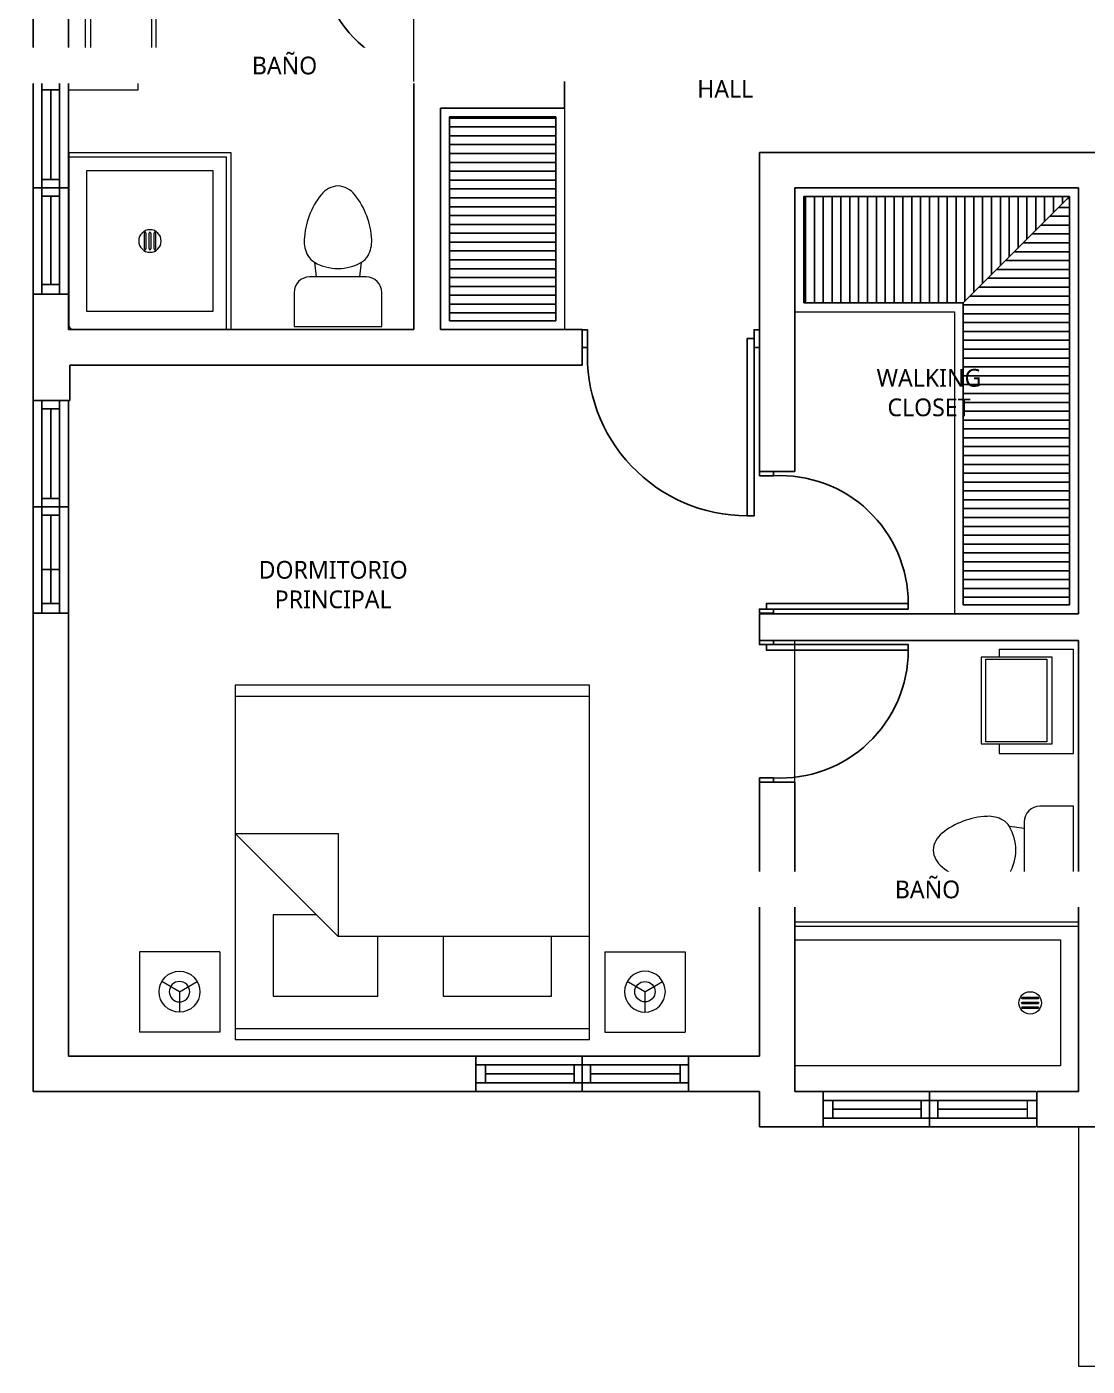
# Model space of a CAD drawing. Header units: feet. Extents: x 317 to 512, y -141 to 162.
# Drawn here: x 456.55 to 462.54, y 60.21 to 67.77 of the extents above; entities that cross this region are included whole.
import ezdxf

# ---------------------------------------------------------------- set-up
doc = ezdxf.new("R2010")
doc.units = ezdxf.units.FT
doc.header["$MEASUREMENT"] = 0
for name, color, linetype, lineweight in [('A-WALL', 7, 'Continuous', 25), ('closet', 8, 'Continuous', 5), ('FURN', 2, 'Continuous', 30), ('I-FURN', 2, 'Continuous', 0), ('muebles', 2, 'Continuous', 5), ('None', 7, 'Continuous', 5), ('P-SANR-FIXT', 2, 'Continuous', 9), ('TXT', 2, 'Continuous', 9)]:
    doc.layers.add(name, color=color, linetype=linetype, lineweight=lineweight)
for name, color, linetype in [('PERT-VENT', 8, 'Continuous'), ('PISO', 8, 'Continuous'), ('puertas', 7, 'Continuous')]:
    doc.layers.add(name, color=color, linetype=linetype)
doc.styles.add('ads', font='trebuc.ttf', dxfattribs={"height": 0.14})

# ---------------------------------------------------------------- blocks, each defined once
blk = doc.blocks.new('bath_sink_6127 - bath_sink_6127-542651-Nivel 1')
at = {"layer": 'I-FURN'}
for p, q in [((0.2933, 0.2442), (0.2933, 0.4)), ((0.3949, 0.2442), (-0.0052, 0.2442)), ((-0.0052, 0.2442), (-0.0052, -0.2448)), ((0.0254, -0.2336), (0.0254, 0.233)), ((0.0254, 0.233), (0.3695, 0.233)), ((0.3695, 0.233), (0.3695, -0.2336)), ((0.3949, -0.2448), (0.3949, 0.2442)), ((-0.0052, -0.2448), (0.3949, -0.2448)), ((0.3695, -0.2336), (0.0254, -0.2336)), ((0.2933, -0.448), (0.2933, -0.2448)), ((-0.1, -0.448), (0.2933, -0.448))]:
    blk.add_line(p, q, dxfattribs=at)
blk = doc.blocks.new('Toilet_-_Tank_-_3D_4840 - 17_ High_ Seat Not Visible-536545-Nivel 1')
at = {"layer": 'P-SANR-FIXT'}
for p, q in [((0.2476, 0.4889), (-0.2476, 0.4889)), ((-0.2476, 0.4889), (-0.2476, 0.2984)), ((0.2476, 0.2984), (0.2476, 0.4889)), ((-0.1587, 0.2096), (-0.1228, 0.2096)), ((-0.1228, 0.2096), (-0.1323, 0.127)), ((-0.1228, 0.2096), (0.1228, 0.2096)), ((0.1323, 0.127), (0.1228, 0.2096)), ((0.1228, 0.2096), (0.1588, 0.2096))]:
    blk.add_line(p, q, dxfattribs=at)
for centre, radius, start, end in [((-0.1587, 0.2984), 0.0889, 180, 270), ((0.1588, 0.2984), 0.0889, 270, 360), ((0.0005, -0.104), 0.2664, 90.10194, 119.89806), ((-0.0005, -0.104), 0.2664, 60.10194, 89.89806), ((-0.0233, 0.0079), 0.1674, 151.05961, 182.70905), ((-0.0827, 0.0408), 0.0995, 119.89806, 151.05961), ((0.0827, 0.0408), 0.0995, 28.94039, 60.10194), ((0.0233, 0.0079), 0.1674, 357.29095, 28.94039), ((0.2505, 0.0209), 0.4415, 182.70905, 218.50584), ((-0.2505, 0.0209), 0.4415, 321.49416, 357.29095), ((0.0113, -0.1694), 0.1359, 218.50584, 265.21903), ((-0.0113, -0.1694), 0.1359, 274.78097, 321.49416)]:
    blk.add_arc(centre, radius, start, end, dxfattribs=at)
blk = doc.blocks.new('Shower_Stall_9385 - 1-684532-Nivel 1')
at = {"layer": 'P-SANR-FIXT'}
for p, q in [((-0.5762, 0.5334), (0.4238, 0.5334)), ((-0.5762, -0.381), (-0.5762, 0.5334)), ((0.4238, 0.508), (-0.5508, 0.508)), ((-0.5508, -0.381), (-0.5508, 0.508)), ((-0.4746, -0.2794), (-0.4746, 0.4318)), ((-0.4746, 0.4318), (0.3222, 0.4318)), ((0.3222, 0.4318), (0.3222, -0.2794)), ((-0.1208, 0.1079), (-0.0316, 0.1079)), ((-0.0316, 0.0991), (-0.1208, 0.0991)), ((-0.1208, 0.0806), (-0.0316, 0.0806)), ((-0.0316, 0.0718), (-0.1208, 0.0718)), ((-0.1208, 0.0533), (-0.0316, 0.0533)), ((-0.0316, 0.0445), (-0.1208, 0.0445)), ((0.3222, -0.2794), (-0.4746, -0.2794)), ((-0.5762, -0.381), (-0.5508, -0.381)), ((-0.5508, -0.381), (0.3984, -0.381))]:
    blk.add_line(p, q, dxfattribs=at)
for centre, radius, start, end in [((-0.0762, 0.0762), 0.0635, 360, 180), ((-0.0762, 0.0762), 0.0635, 0, 180), ((-0.0762, 0.0762), 0.0635, 180, 360), ((-0.0762, 0.0762), 0.0635, 180, 360), ((-0.1208, 0.1035), 0.00444, 90, 270), ((-0.1208, 0.0762), 0.00444, 90, 270), ((-0.0316, 0.1035), 0.00444, 270, 90), ((-0.0316, 0.0762), 0.00444, 270, 90), ((-0.1208, 0.0489), 0.00444, 90, 270), ((-0.0316, 0.0489), 0.00444, 270, 90), ((0.3984, -0.3556), 0.0254, 270, 360)]:
    blk.add_arc(centre, radius, start, end, dxfattribs=at)
blk = doc.blocks.new('bath_sink_6127 - bath_sink_6127-V2-Nivel 1')
at = {"layer": 'I-FURN'}
for p, q in [((0.2933, 0.2974), (-0.1268, 0.2974)), ((-0.1268, 0.2974), (-0.1268, -0.29)), ((0.3949, 0.2442), (-0.0052, 0.2442)), ((-0.0052, 0.2442), (-0.0052, -0.2448)), ((0.0254, -0.2336), (0.0254, 0.233)), ((0.0254, 0.233), (0.3695, 0.233)), ((0.2933, 0.2442), (0.2933, 0.2974)), ((0.3695, 0.233), (0.3695, -0.2336)), ((0.3949, -0.2448), (0.3949, 0.2442)), ((0.2933, -0.29), (-0.1268, -0.29)), ((-0.0052, -0.2448), (0.3949, -0.2448)), ((0.3695, -0.2336), (0.0254, -0.2336)), ((0.2933, -0.29), (0.2933, -0.2448))]:
    blk.add_line(p, q, dxfattribs=at)
blk = doc.blocks.new('A$C4D292AF4')
at = {"layer": 'puertas'}
for points in [[(0.03, 0.05), (0.07, 0.05), (0.07, 1.05), (0.03, 1.05)], [(0, 0), (0.03, 0), (0.03, 0.1), (0, 0.1)], [(0.97, 0), (1, 0), (1, 0.1), (0.97, 0.1)]]:
    blk.add_lwpolyline(points, close=True, dxfattribs=at)
blk.add_arc((0.0677, 0.1465), 0.9035, 357.04812, 89.85557, dxfattribs=at)
blk = doc.blocks.new('A$C154754DE')
at = {"layer": 'muebles'}
for p, q in [((1.5049, 3.0793, 224.5603), (1.958, 3.0793, 224.5603)), ((1.5049, 2.6263, 224.5603), (1.5049, 3.0793, 224.5603)), ((1.958, 2.6263, 224.5603), (1.958, 3.0793, 224.5603)), ((1.7293, 2.8533, 224.5603), (1.6717, 2.9529, 224.5603)), ((1.7293, 2.8533, 224.5603), (1.6717, 2.7536, 224.5603)), ((1.7293, 2.8533, 224.5603), (1.8444, 2.8533, 224.5603)), ((1.5049, 2.6263, 224.5603), (1.958, 2.6263, 224.5603)), ((0, 2.5397, 224.5603), (2, 2.5397, 224.5603)), ((0, 0.5397, 224.5603), (0, 2.5397, 224.5603)), ((0.0612, 2.5397, 224.5603), (0.0612, 0.5397, 224.5603)), ((1.4187, 1.9584, 224.5603), (0.8375, 2.5397, 224.5603)), ((0.8375, 2.5397, 224.5603), (0.8375, 1.9584, 224.5603)), ((1.9388, 0.5397, 224.5603), (1.9388, 2.5397, 224.5603)), ((2, 2.5397, 224.5603), (2, 0.5397, 224.5603)), ((1.2964, 2.3255, 224.5603), (1.7553, 2.3255, 224.5603)), ((1.2964, 2.0808, 224.5603), (1.2964, 2.3255, 224.5603)), ((1.7553, 2.3255, 224.5603), (1.7553, 1.7344, 224.5603)), ((0.8375, 1.9584, 224.5603), (1.4187, 1.9584, 224.5603)), ((1.4187, 0.5397, 224.5603), (1.4187, 1.9584, 224.5603)), ((1.7553, 1.7344, 224.5603), (1.4187, 1.7344, 224.5603)), ((1.4187, 1.3642, 224.5603), (1.7553, 1.3642, 224.5603)), ((1.7553, 1.3642, 224.5603), (1.7553, 0.7538, 224.5603)), ((1.7553, 0.7538, 224.5603), (1.4187, 0.7538, 224.5603)), ((2, 0.5397, 224.5603), (0, 0.5397, 224.5603)), ((1.5049, 0.4531, 224.5603), (1.958, 0.4531, 224.5603)), ((1.5049, 0.4531, 224.5603), (1.5049, 0, 224.5603)), ((1.958, 0.4531, 224.5603), (1.958, 0, 224.5603)), ((1.7293, 0.2261, 224.5603), (1.6717, 0.3258, 224.5603)), ((1.7293, 0.2261, 224.5603), (1.6717, 0.1264, 224.5603)), ((1.7293, 0.2261, 224.5603), (1.8444, 0.2261, 224.5603)), ((1.5049, 0, 224.5603), (1.958, 0, 224.5603))]:
    blk.add_line(p, q, dxfattribs=at)
at = {"layer": 'muebles', "extrusion": (0, 0, -1)}
for centre, major_axis, start_param, end_param in [((1.7293, 2.8533, 224.5603), (-0.0814, -0.0814), -1.570796, 4.712389), ((1.7293, 0.2261, 224.5603), (-0.0407, 0.0407), 1.570796326794897, 7.853981633974483)]:
    blk.add_ellipse(centre, major_axis=major_axis, ratio=1, start_param=start_param, end_param=end_param, dxfattribs=at)
at = {"layer": 'muebles'}
for centre, major_axis, start_param, end_param in [((1.7293, 2.8533, 224.5603), (-0.0407, -0.0407), 1.570796326794897, 7.853981633974483), ((1.7293, 0.2261, 224.5603), (-0.0814, 0.0814), -1.570796, 4.712389)]:
    blk.add_ellipse(centre, major_axis=major_axis, ratio=1, start_param=start_param, end_param=end_param, dxfattribs=at)
blk = doc.blocks.new('A$C260D6B89')
at = {"layer": 'PISO'}
h = blk.add_hatch(dxfattribs=at)
h.set_pattern_fill('ANSI31', color=256, scale=0.4, angle=315, style=0)
h.set_pattern_definition([(0, (2.35, 5.9), (2e-17, 0.05), [])])
h.paths.add_polyline_path([(2.35, 5.9), (2.95, 5.9), (2.95, 7.05), (2.35, 7.05)])
h = blk.add_hatch(dxfattribs=at)
h.set_pattern_fill('ANSI31', color=256, scale=0.4, angle=45, style=0)
h.set_pattern_definition([(90, (2.35, 5.9), (-0.05, 7e-18), [])])
h.paths.add_polyline_path([(4.35, 6), (5.25, 6), (5.85, 6.6), (4.35, 6.6)])
h = blk.add_hatch(dxfattribs=at)
h.set_pattern_fill('ANSI31', color=256, scale=0.4, angle=315, style=0)
h.set_pattern_definition([(0, (5.25, 4.2958), (2e-17, 0.05), [])])
h.paths.add_polyline_path([(5.25, 6), (5.85, 6.6), (5.85, 4.2958), (5.25, 4.2958)])
at = {"layer": 'A-WALL', "extrusion": (-2.36783e-12, 8.94772e-16, -1)}
for p, q in [((0, 8.85), (0, 7.25)), ((0.2, 7.25), (0.2, 8.05)), ((0, 7.25), (0.2, 7.25)), ((0, 7.25), (0.2, 7.25)), ((3, 7.25), (2.15, 7.25)), ((2.15, 7.25), (2.15, 5.8496)), ((3, 7.1), (2.3, 7.1)), ((2.3, 5.8496), (2.3, 7.1)), ((6.1, 6.85), (4.1, 6.85)), ((4.1, 6.85), (4.1, 5.0488)), ((4.3, 6.65), (5.9, 6.65)), ((4.3, 5.0488), (4.3, 6.65)), ((5.9, 6.65), (5.9, 4.2458)), ((2.3, 5.85), (2.3, 6.15)), ((0.2, 6.05), (0, 6.05)), ((0, 5.45), (0, 6.05)), ((0.1992, 5.8496), (0.1992, 6.0467)), ((2.15, 5.8496), (0.1992, 5.8496)), ((3.1, 5.8496), (2.3, 5.8496)), ((3.1, 5.6496), (3.1, 5.8496)), ((0.2075, 5.6496), (3.1, 5.6496)), ((4.3, 5.0488), (4.1, 5.0488)), ((0, 4.25), (0, 1.55)), ((0.2, 1.75), (0.2, 4.25)), ((4.1, 4.2458), (4.1, 4.0958)), ((5.9, 4.2458), (4.1, 4.2458)), ((4.1, 4.0958), (5.9, 4.0958)), ((5.9, 4.0958), (5.9, 1.55)), ((4.3, 3.2958), (4.1, 3.2958)), ((4.1, 3.2958), (4.1, 1.75)), ((4.3, 1.55), (4.3, 3.2958)), ((2.5, 1.75), (0.2, 1.75)), ((2.5, 1.55), (2.5, 1.75)), ((4.1, 1.75), (3.7, 1.75)), ((3.7, 1.75), (3.7, 1.55)), ((3.7, 1.75), (3.7, 1.55)), ((0, 1.55), (2.5, 1.55)), ((4.1, 1.55), (3.7, 1.55)), ((4.1, 1.55), (4.1, 1.35)), ((4.3, 1.55), (4.4602, 1.55)), ((5.6662, 1.55), (5.9, 1.55)), ((4.1, 1.35), (4.4602, 1.35)), ((5.6662, 1.35), (6.1, 1.35))]:
    blk.add_line(p, q, dxfattribs=at)
at = {"layer": 'A-WALL'}
for p, q in [((0.2075, 5.45), (0.2075, 5.6496)), ((0, 5.45), (0.2075, 5.45)), ((4.4602, 1.55), (4.4602, 1.35)), ((5.6662, 1.55), (5.6662, 1.35))]:
    blk.add_line(p, q, dxfattribs=at)
at = {"layer": 'closet', "extrusion": (-2.36783e-12, 8.94772e-16, -1)}
for p, q in [((4.3, 5.95), (5.2, 5.95)), ((5.2, 5.95), (5.2, 4.2458))]:
    blk.add_line(p, q, dxfattribs=at)
at = {"layer": 'closet'}
blk.add_line((4.3, 3.2958), (4.3, 4.0958), dxfattribs=at)
at = {"layer": 'None'}
blk.add_line((5.6135, 1.4), (5.6135, 1.5), dxfattribs=at)
at = {"layer": 'P-SANR-FIXT', "extrusion": (-2.36783e-12, 8.94772e-16, -1)}
for p, q in [((4.3, 2.5072), (5.9, 2.5072)), ((5.9, 2.5072), (5.9, 2.4818)), ((5.9, 2.4818), (4.3, 2.4818)), ((5.9, 1.8182), (5.9, 2.4818)), ((4.3, 2.4056), (5.7984, 2.4056)), ((5.7984, 2.4056), (5.7984, 1.6944)), ((5.5834, 2.0817), (5.6726, 2.0817)), ((5.6726, 2.0729), (5.5834, 2.0729)), ((5.5834, 2.0544), (5.6726, 2.0544)), ((5.6726, 2.0456), (5.5834, 2.0456)), ((5.5834, 2.0271), (5.6726, 2.0271)), ((5.6726, 2.0183), (5.5834, 2.0183)), ((5.7984, 1.6944), (4.3, 1.6944))]:
    blk.add_line(p, q, dxfattribs=at)
at = {"layer": 'P-SANR-FIXT'}
for p, q in [((5.9, 1.35), (5.9, 0)), ((5.9, 0), (9, 0))]:
    blk.add_line(p, q, dxfattribs=at)
at = {"layer": 'P-SANR-FIXT', "extrusion": (-2.36783e-12, 8.94772e-16, -1)}
for centre, radius, start, end in [((-5.628, 2.05), 0.0635, 0, 180), ((-5.628, 2.05), 0.0635, 0, 180), ((-5.628, 2.05), 0.0635, 180, 0), ((-5.628, 2.05), 0.0635, 180, 0), ((-5.5834, 2.0773), 0.00444, 270, 90), ((-5.5834, 2.05), 0.00444, 270, 90), ((-5.6726, 2.0773), 0.00444, 90, 270), ((-5.6726, 2.05), 0.00444, 90, 270), ((-5.5834, 2.0227), 0.00444, 270, 90), ((-5.6726, 2.0227), 0.00444, 90, 270)]:
    blk.add_arc(centre, radius, start, end, dxfattribs=at)
at = {"layer": 'PERT-VENT', "extrusion": (-2.36783e-12, 8.94772e-16, -1)}
for p, q in [((0, 6.05), (0, 7.25)), ((0.05, 7.25), (0.05, 6.05)), ((0.05, 7.2033), (0.15, 7.2033)), ((0.1, 7.2033), (0.1, 6.6967)), ((0.15, 7.25), (0.15, 6.05)), ((0.2, 7.25), (0.2, 6.05)), ((0.15, 6.6967), (0.05, 6.6967)), ((0.2, 6.65), (0, 6.65)), ((0.15, 6.6033), (0.05, 6.6033)), ((0.1, 6.6033), (0.1, 6.1038)), ((0.05, 6.1038), (0.15, 6.1038)), ((0, 4.25), (0, 5.45)), ((0.05, 5.45), (0.05, 4.25)), ((0.15, 5.45), (0.15, 4.25)), ((0.05, 5.4033), (0.15, 5.4033)), ((0.05, 5.4033), (0.15, 5.4033)), ((0.1, 5.4033), (0.1, 4.8967)), ((0.2, 4.85), (0, 4.85)), ((0.15, 4.8967), (0.05, 4.8967)), ((0.15, 4.8033), (0.05, 4.8033)), ((0.1, 4.8033), (0.1, 4.3038)), ((0.05, 4.4967), (0.15, 4.4967)), ((0.05, 4.3038), (0.15, 4.3038)), ((3.7, 1.75), (2.5, 1.75)), ((3.1, 1.75), (3.1, 1.55)), ((3.7, 1.7), (2.5, 1.7)), ((2.5538, 1.6), (2.5538, 1.7)), ((3.0533, 1.7), (3.0533, 1.6)), ((3.1467, 1.7), (3.1467, 1.6)), ((3.6533, 1.6), (3.6533, 1.7)), ((3.7, 1.6), (2.5, 1.6)), ((3.0533, 1.65), (2.5538, 1.65)), ((3.6533, 1.65), (3.1467, 1.65)), ((2.5, 1.55), (3.7, 1.55)), ((5.6602, 1.55), (4.4602, 1.55)), ((5.0602, 1.55), (5.0602, 1.35)), ((5.6602, 1.5), (4.4602, 1.5)), ((4.514, 1.4), (4.514, 1.5)), ((5.0135, 1.45), (4.514, 1.45)), ((5.0135, 1.5), (5.0135, 1.4)), ((5.1069, 1.5), (5.1069, 1.4)), ((5.6135, 1.45), (5.1069, 1.45)), ((5.6602, 1.4), (4.4602, 1.4)), ((4.4602, 1.35), (5.6602, 1.35))]:
    blk.add_line(p, q, dxfattribs=at)
at = {"layer": 'PISO'}
for points in [[(2.35, 5.9), (2.95, 5.9), (2.95, 7.05), (2.35, 7.05)], [(4.35, 6), (5.25, 6), (5.85, 6.6), (4.35, 6.6)], [(5.25, 6), (5.85, 6.6), (5.85, 4.2958), (5.25, 4.2958)]]:
    blk.add_lwpolyline(points, close=True, dxfattribs=at)
at = {"layer": 'I-FURN', "extrusion": (-2.36783e-12, 8.94772e-16, -1), "xscale": -1}
blk.add_blockref('bath_sink_6127 - bath_sink_6127-542651-Nivel 1', (-0.3, 7.65), dxfattribs=at)
at = {"layer": 'I-FURN', "extrusion": (-2.36783e-12, 8.94772e-16, -1), "xscale": -1, "rotation": 180}
blk.add_blockref('bath_sink_6127 - bath_sink_6127-V2-Nivel 1', (-5.7467, 3.7555), dxfattribs=at)
at = {"layer": 'P-SANR-FIXT', "extrusion": (-2.36783e-12, 8.94772e-16, -1), "xscale": -1}
for name, p, rotation in [('Shower_Stall_9385 - 1-684532-Nivel 1', (-0.5838, 6.2734), 90), ('Toilet_-_Tank_-_3D_4840 - 17_ High_ Seat Not Visible-536545-Nivel 1', (-1.7209, 6.3565), 180), ('Toilet_-_Tank_-_3D_4840 - 17_ High_ Seat Not Visible-536545-Nivel 1', (-5.3846, 2.9125), 90)]:
    blk.add_blockref(name, p, dxfattribs=dict(at, rotation=rotation))
at = {"layer": 'puertas', "extrusion": (-2.36783e-12, 8.94772e-16, -1)}
for p, xscale, yscale, zscale, rotation in [((-2.45, 8.05), 0.8000000000000114, 0.8000000000000114, 0.8000000000000114, 270), ((-4.1, 4.2488), 0.8000000000000114, 0.8000000000000114, 0.8000000000000114, 90), ((-4.1, 4.0958), -0.8000000000000114, 0.7999999999999972, 0.7999999999999995, 90.00000000000199)]:
    blk.add_blockref('A$C4D292AF4', p, dxfattribs=dict(at, xscale=xscale, yscale=yscale, zscale=zscale, rotation=rotation))
at = {"layer": 'puertas', "extrusion": (-2.36783e-12, 8.94772e-16, -1), "xscale": -1, "rotation": 179.9999999999967}
blk.add_blockref('A$C4D292AF4', (-4.1, 5.8487), dxfattribs=at)
at = {"layer": 'TXT', "insert": (5.0567, 5.6276), "char_height": 0.1, "width": 2.838, "attachment_point": 2, "style": 'ads'}
blk.add_mtext('WALKING\\PCLOSET', dxfattribs=at)
at = {"layer": 'TXT', "char_height": 0.1, "width": 2.838, "attachment_point": 2, "style": 'ads', "bg_fill": 2}
for s, insert in [('BAÑO', (1.4196, 7.39)), ('DORMITORIO \\PPRINCIPAL', (1.6941, 4.5442)), ('BAÑO', (5.0487, 2.7405))]:
    blk.add_mtext(s, dxfattribs=dict(at, insert=insert))
at = {"layer": 'A-WALL'}
blk.add_line((0, 4.25), (0.2, 4.25), dxfattribs=at)
at = {"layer": 'closet'}
blk.add_line((2.15, 7.25), (2.15, 8.05), dxfattribs=at)
at = {"layer": 'PERT-VENT', "extrusion": (-2.36783e-12, 8.94772e-16, -1)}
blk.add_line((0.2, 5.45), (0.2, 4.25), dxfattribs=at)
at = {"layer": 'FURN', "xscale": -1, "rotation": 90}
blk.add_blockref('A$C154754DE', (3.6799, 3.8428), dxfattribs=at)
at = {"layer": 'TXT', "insert": (3.907, 7.2582), "char_height": 0.1, "width": 2.838, "attachment_point": 2, "style": 'ads', "bg_fill": 2}
blk.add_mtext('HALL', dxfattribs=at)
at = {"layer": 'A-WALL'}
blk.add_line((3, 7.1), (3, 7.25), dxfattribs=at)
at = {"layer": 'closet'}
blk.add_line((3, 7.1), (3, 5.8496), dxfattribs=at)

msp = doc.modelspace()

# ---------------------------------------------------------------- block references
at = {"layer": 'PISO'}
msp.add_blockref('A$C260D6B89', (456.59022, 60.2066, 1.23867), dxfattribs=at)

doc.saveas('drawing.dxf')
